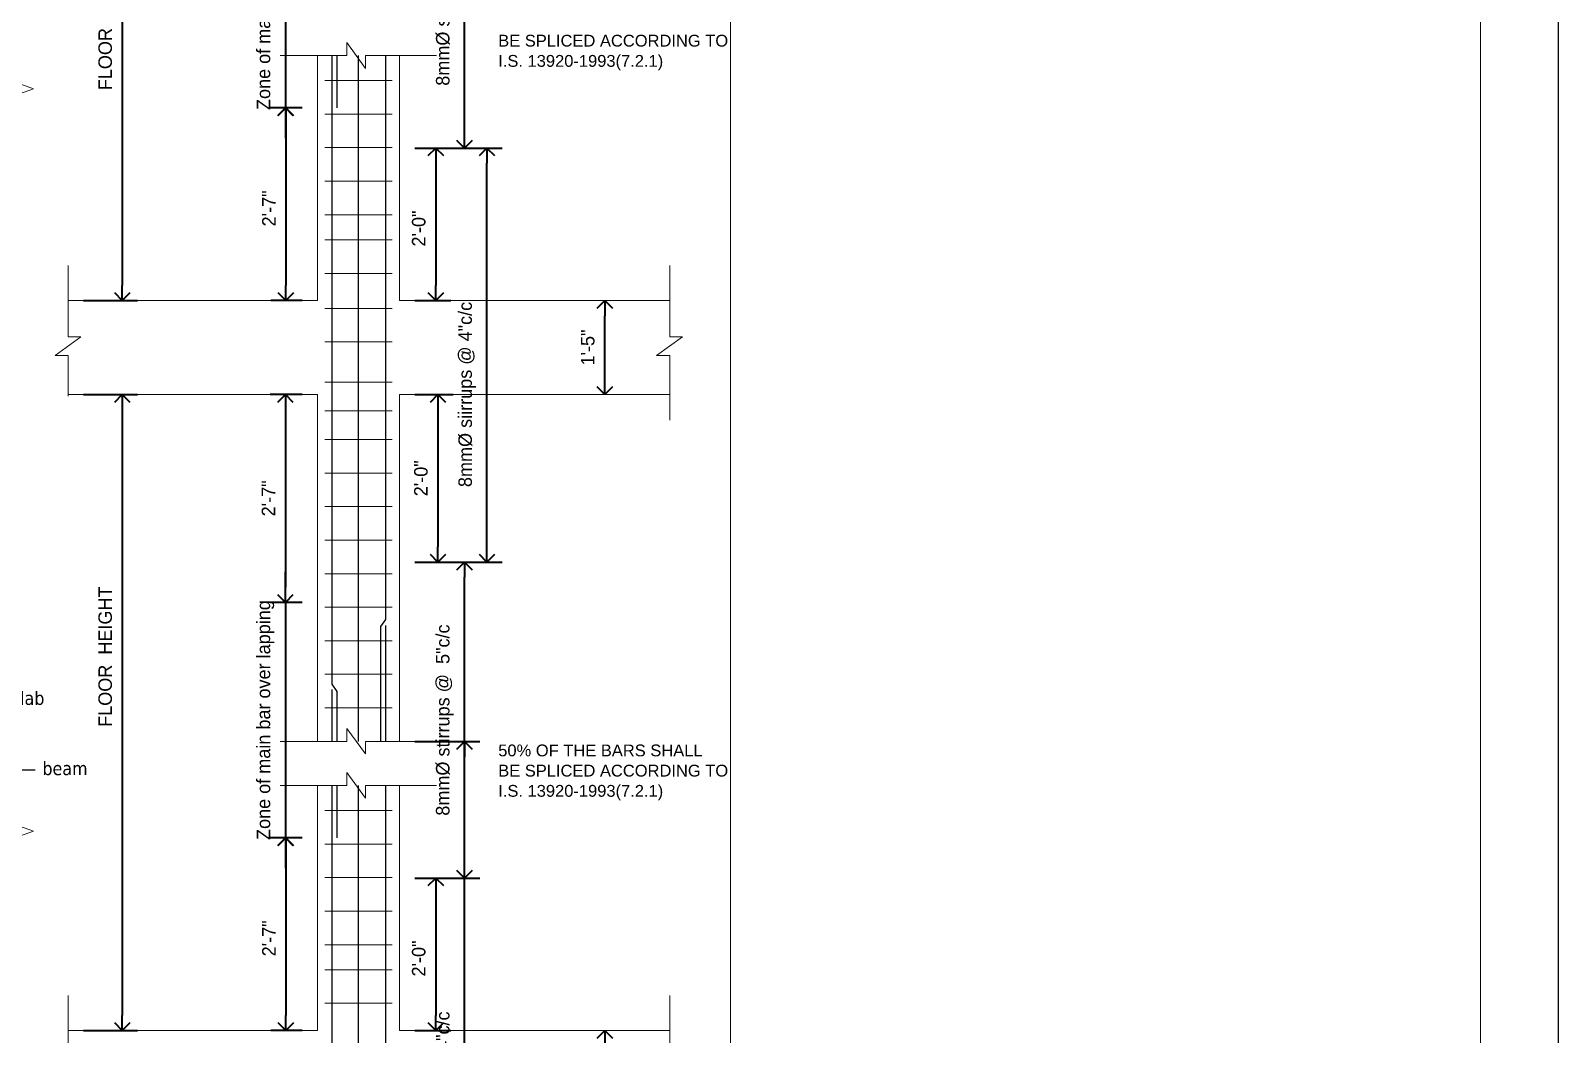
# Model space of a CAD drawing. Header units: inches. Extents: x 149715 to 156550, y -16726 to -14386.
# Drawn here: x 155644 to 156550, y -15781 to -15187 of the extents above; entities that cross this region are included whole.
import ezdxf

# ---------------------------------------------------------------- set-up
doc = ezdxf.new("R2010")
doc.units = ezdxf.units.IN
doc.header["$LTSCALE"] = 0.5
doc.header["$MEASUREMENT"] = 0
doc.header["$PDMODE"] = 66
doc.linetypes.add('HIDDEN', pattern=[0.375, 0.25, -0.125])
for name, color, linetype, lineweight in [('colfill', 21, 'Continuous', 0), ('DIM', 4, 'Continuous', 5), ('ELE1', 3, 'Continuous', 9), ('hatch', 9, 'Continuous', 5), ('STIRRUPS', 14, 'Continuous', 18), ('TEXT', 220, 'Continuous', 9), ('texts', 152, 'Continuous', 35), ('TRENCH', 1, 'Continuous', 35), ('wall', 1, 'Continuous', 40)]:
    doc.layers.add(name, color=color, linetype=linetype, lineweight=lineweight)
doc.layers.add('OUTLINE', color=116, linetype='Continuous')
doc.layers.add('REBARS', color=5, linetype='Continuous')
doc.styles.add('Labels', font='arial.ttf', dxfattribs={"height": 8})
doc.styles.add('PRABIN', font='BKANT.TTF', dxfattribs={"height": 8})
doc.styles.add('TAHOMA', font='tahoma.ttf', dxfattribs={"height": 9})
doc.styles.add('Text', font='GOTHIC.TTF', dxfattribs={"height": 6})
doc.styles.add('times new roman', font='times.ttf', dxfattribs={"height": 9})
doc.dimstyles.new('ARROW', dxfattribs={"dimscale": 96, "dimtxt": 9, "dimasz": 0.125, "dimexe": 0.078125, "dimexo": 0.09375, "dimgap": 0.03125, "dimtad": 1, "dimdec": 0, "dimzin": 3, "dimdsep": 46, "dimlunit": 4, "dimtxsty": 'TAHOMA', "dimcen": 0.09375, "dimclrd": 256, "dimclre": 256, "dimclrt": 256, "dimadec": 0, "dimazin": 0, "dimtfac": 1, "dimtdec": 0, "dimtmove": 0, "dimatfit": 3, "dimfxl": 1, "dimfrac": 2, "dimtolj": 1, "dimtzin": 0, "dimarcsym": 0})
doc.dimstyles.new("Copy of S-2'", dxfattribs={"dimscale": 96, "dimtxt": 9, "dimasz": 0.09375, "dimexe": 0.09375, "dimexo": 0.09375, "dimgap": 0.0625, "dimtad": 1, "dimdec": 0, "dimlfac": 0.25, "dimzin": 3, "dimdsep": 46, "dimlunit": 3, "dimtxsty": 'PRABIN', "dimblk": 'OPEN90', "dimcen": 0.09375, "dimdle": 0.09375, "dimclrd": 256, "dimclre": 34, "dimclrt": 256, "dimadec": 0, "dimazin": 1, "dimtfac": 1, "dimtdec": 0, "dimtix": 1, "dimtmove": 0, "dimatfit": 3, "dimldrblk": 'DOTSMALL', "dimfxl": 1, "dimtolj": 1, "dimtzin": 1, "dimarcsym": 0})
doc.dimstyles.new("gan2'", dxfattribs={"dimscale": 96, "dimtxt": 0.09375, "dimasz": 0.012, "dimexe": 0.09375, "dimexo": 0.15625, "dimgap": 0.03, "dimtad": 1, "dimdec": 1, "dimlfac": 0.25, "dimzin": 3, "dimdsep": 46, "dimlunit": 4, "dimtxsty": 'times new roman', "dimblk": 'gg', "dimcen": 0.09375, "dimdle": 0.09375, "dimse1": 1, "dimse2": 1, "dimclre": 34, "dimadec": 0, "dimazin": 0, "dimtfac": 1, "dimtdec": 1, "dimtix": 1, "dimtmove": 0, "dimatfit": 3, "dimfxl": 1, "dimfrac": 2, "dimtolj": 1, "dimtzin": 1, "dimarcsym": 0})

# ---------------------------------------------------------------- blocks, each defined once
blk = doc.blocks.new('_Open90')
at = {"color": 0, "linetype": 'ByBlock', "lineweight": -2}
for p, q in [((0, 0), (-1, 0)), ((-0.5, 0.5), (0, 0)), ((0, 0), (-0.5, -0.5))]:
    blk.add_line(p, q, dxfattribs=at)
blk = doc.blocks.new('*D424')
at = {"layer": 'Defpoints', "color": 0, "ltscale": 0.5, "transparency": 16777216}
for p in [(98594.06, -10872.43), (98594.06, -10872.43), (98594.06, -10928.07)]:
    blk.add_point(p, dxfattribs=at)
at = {"layer": 'DIM', "lineweight": -2, "ltscale": 0.5, "transparency": 16777216}
blk.add_line((98594.06, -10919.07), (98594.06, -10881.43), dxfattribs=at)
at = {"layer": 'DIM', "lineweight": -2, "ltscale": 0.5, "transparency": 16777216, "xscale": 9, "yscale": 9, "zscale": 9}
for p, rotation in [((98594.06, -10872.43), 90), ((98594.06, -10928.07), 270)]:
    blk.add_blockref('_Open90', p, dxfattribs=dict(at, rotation=rotation))
at = {"layer": 'DIM', "ltscale": 0.5, "transparency": 16777216, "insert": (98583.99, -10900.25), "char_height": 8, "attachment_point": 5, "rotation": 90, "style": 'PRABIN'}
blk.add_mtext('\\A1;1\'-5"', dxfattribs=at)
blk = doc.blocks.new('_DOTSMALL')
at = {"color": 0, "linetype": 'ByBlock', "const_width": 0.5}
blk.add_lwpolyline([(-0.0625, 0, 1), (0.0625, 0, 1)], format="xyb", close=True, dxfattribs=at)
blk = doc.blocks.new('*D425')
at = {"layer": 'Defpoints', "color": 0, "transparency": 16777216}
for p in [(98423.67, -10758.2), (98404.9, -10872.43), (98423.67, -10872.43)]:
    blk.add_point(p, dxfattribs=at)
at = {"layer": 'DIM', "color": 34, "lineweight": -2, "transparency": 16777216}
for p, q in [((98414.67, -10758.2), (98395.9, -10758.2)), ((98414.67, -10872.43), (98395.9, -10872.43))]:
    blk.add_line(p, q, dxfattribs=at)
at = {"layer": 'DIM', "lineweight": -2, "transparency": 16777216}
blk.add_line((98404.9, -10767.2), (98404.9, -10863.43), dxfattribs=at)
at = {"layer": 'DIM', "lineweight": -2, "transparency": 16777216, "xscale": 9, "yscale": 9, "zscale": 9}
for p, rotation in [((98404.9, -10758.2), 90), ((98404.9, -10872.43), 270)]:
    blk.add_blockref('_Open90', p, dxfattribs=dict(at, rotation=rotation))
at = {"layer": 'DIM', "transparency": 16777216, "insert": (98394.85, -10817.81), "char_height": 8, "attachment_point": 5, "rotation": 90, "style": 'PRABIN'}
blk.add_mtext('\\A1;2\'-7"', dxfattribs=at)
blk = doc.blocks.new('*D426')
at = {"layer": 'Defpoints', "color": 0, "transparency": 16777216}
for p in [(98472.36, -10782.04), (98472.36, -10872.43), (98493.82, -10872.43)]:
    blk.add_point(p, dxfattribs=at)
at = {"layer": 'DIM', "color": 34, "lineweight": -2, "transparency": 16777216}
for p, q in [((98481.36, -10782.04), (98502.82, -10782.04)), ((98481.36, -10872.43), (98502.82, -10872.43))]:
    blk.add_line(p, q, dxfattribs=at)
at = {"layer": 'DIM', "lineweight": -2, "transparency": 16777216}
blk.add_line((98493.82, -10791.04), (98493.82, -10863.43), dxfattribs=at)
at = {"layer": 'DIM', "lineweight": -2, "transparency": 16777216, "xscale": 9, "yscale": 9, "zscale": 9}
for p, rotation in [((98493.82, -10782.04), 90), ((98493.82, -10872.43), 270)]:
    blk.add_blockref('_Open90', p, dxfattribs=dict(at, rotation=rotation))
at = {"layer": 'DIM', "transparency": 16777216, "insert": (98483.72, -10829.74), "char_height": 8, "attachment_point": 5, "rotation": 90, "style": 'PRABIN'}
blk.add_mtext('\\A1;2\'-0"', dxfattribs=at)
blk = doc.blocks.new('*D432')
at = {"layer": 'Defpoints', "color": 0, "transparency": 16777216}
for p in [(98423.67, -10618.66), (98404.61, -10758.2), (98423.67, -10758.2)]:
    blk.add_point(p, dxfattribs=at)
at = {"layer": 'DIM', "lineweight": -2, "transparency": 16777216}
for p, q in [((98404.61, -10609.66), (98404.61, -10600.66)), ((98404.61, -10618.66), (98404.61, -10758.2)), ((98404.61, -10767.2), (98404.61, -10776.2))]:
    blk.add_line(p, q, dxfattribs=at)
at = {"layer": 'DIM', "color": 34, "lineweight": -2, "transparency": 16777216}
for p, q in [((98414.67, -10618.66), (98395.61, -10618.66)), ((98414.67, -10758.2), (98395.61, -10758.2))]:
    blk.add_line(p, q, dxfattribs=at)
at = {"layer": 'DIM', "lineweight": -2, "transparency": 16777216, "xscale": 9, "yscale": 9, "zscale": 9}
for p, rotation in [((98404.61, -10618.66), 270), ((98404.61, -10758.2), 90)]:
    blk.add_blockref('_Open90', p, dxfattribs=dict(at, rotation=rotation))
at = {"layer": 'DIM', "transparency": 16777216, "insert": (98392.81, -10688.43), "char_height": 8, "attachment_point": 5, "rotation": 90, "style": 'PRABIN'}
blk.add_mtext('\\A1;Zone of main bar over lapping', dxfattribs=at)
blk = doc.blocks.new('*D433')
at = {"layer": 'Defpoints', "color": 0, "transparency": 16777216}
for p in [(98472.36, -10594.82), (98510.86, -10594.82), (98472.36, -10782.04)]:
    blk.add_point(p, dxfattribs=at)
at = {"layer": 'DIM', "color": 34, "lineweight": -2, "transparency": 16777216}
for p, q in [((98481.36, -10594.82), (98519.86, -10594.82)), ((98481.36, -10782.04), (98519.86, -10782.04))]:
    blk.add_line(p, q, dxfattribs=at)
at = {"layer": 'DIM', "lineweight": -2, "transparency": 16777216}
blk.add_line((98510.86, -10773.04), (98510.86, -10603.82), dxfattribs=at)
at = {"layer": 'DIM', "lineweight": -2, "transparency": 16777216, "xscale": 9, "yscale": 9, "zscale": 9}
for p, rotation in [((98510.86, -10594.82), 90), ((98510.86, -10782.04), 270)]:
    blk.add_blockref('_Open90', p, dxfattribs=dict(at, rotation=rotation))
at = {"layer": 'DIM', "transparency": 16777216, "insert": (98499.13, -10688.43), "char_height": 8, "attachment_point": 5, "rotation": 90, "style": 'PRABIN'}
blk.add_mtext('\\A1;8mm%%C stirrups @  5"c/c', dxfattribs=at)
blk = doc.blocks.new('*D434')
at = {"layer": 'Defpoints', "color": 0, "transparency": 16777216}
for p in [(98423.67, -10495.46), (98404.61, -10618.66), (98423.67, -10618.66)]:
    blk.add_point(p, dxfattribs=at)
at = {"layer": 'DIM', "color": 34, "lineweight": -2, "transparency": 16777216}
for p, q in [((98414.67, -10495.46), (98395.61, -10495.46)), ((98414.67, -10618.66), (98395.61, -10618.66))]:
    blk.add_line(p, q, dxfattribs=at)
at = {"layer": 'DIM', "lineweight": -2, "transparency": 16777216}
blk.add_line((98404.61, -10504.46), (98404.61, -10609.66), dxfattribs=at)
at = {"layer": 'DIM', "lineweight": -2, "transparency": 16777216, "xscale": 9, "yscale": 9, "zscale": 9}
for p, rotation in [((98404.61, -10495.46), 90), ((98404.61, -10618.66), 270)]:
    blk.add_blockref('_Open90', p, dxfattribs=dict(at, rotation=rotation))
at = {"layer": 'DIM', "transparency": 16777216, "insert": (98394.57, -10557.06), "char_height": 8, "attachment_point": 5, "rotation": 90, "style": 'PRABIN'}
blk.add_mtext('\\A1;2\'-7"', dxfattribs=at)
blk = doc.blocks.new('*D435')
at = {"layer": 'Defpoints', "color": 0, "transparency": 16777216}
for p in [(98472.36, -10495.46), (98472.36, -10594.82), (98495.12, -10594.82)]:
    blk.add_point(p, dxfattribs=at)
at = {"layer": 'DIM', "color": 34, "lineweight": -2, "transparency": 16777216}
for p, q in [((98481.36, -10495.46), (98504.12, -10495.46)), ((98481.36, -10594.82), (98504.12, -10594.82))]:
    blk.add_line(p, q, dxfattribs=at)
at = {"layer": 'DIM', "lineweight": -2, "transparency": 16777216}
blk.add_line((98495.12, -10504.46), (98495.12, -10585.82), dxfattribs=at)
at = {"layer": 'DIM', "lineweight": -2, "transparency": 16777216, "xscale": 9, "yscale": 9, "zscale": 9}
for p, rotation in [((98495.12, -10495.46), 90), ((98495.12, -10594.82), 270)]:
    blk.add_blockref('_Open90', p, dxfattribs=dict(at, rotation=rotation))
at = {"layer": 'DIM', "transparency": 16777216, "insert": (98485.02, -10545.14), "char_height": 8, "attachment_point": 5, "rotation": 90, "style": 'PRABIN'}
blk.add_mtext('\\A1;2\'-0"', dxfattribs=at)
blk = doc.blocks.new('*D437')
at = {"layer": 'Defpoints', "color": 0, "transparency": 16777216}
for p in [(98275.84, -10495.46), (98275.84, -10872.43), (98307.89, -10872.43)]:
    blk.add_point(p, dxfattribs=at)
at = {"layer": 'DIM', "color": 34, "lineweight": -2, "transparency": 16777216}
for p, q in [((98284.84, -10495.46), (98316.89, -10495.46)), ((98284.84, -10872.43), (98316.89, -10872.43))]:
    blk.add_line(p, q, dxfattribs=at)
at = {"layer": 'DIM', "lineweight": -2, "transparency": 16777216}
blk.add_line((98307.89, -10504.46), (98307.89, -10863.43), dxfattribs=at)
at = {"layer": 'DIM', "lineweight": -2, "transparency": 16777216, "xscale": 9, "yscale": 9, "zscale": 9}
for p, rotation in [((98307.89, -10495.46), 90), ((98307.89, -10872.43), 270)]:
    blk.add_blockref('_Open90', p, dxfattribs=dict(at, rotation=rotation))
at = {"layer": 'DIM', "transparency": 16777216, "insert": (98297.78, -10650.85), "char_height": 8, "attachment_point": 5, "rotation": 90, "style": 'PRABIN'}
blk.add_mtext('\\A1;FLOOR  HEIGHT', dxfattribs=at)
blk = doc.blocks.new('*D438')
at = {"layer": 'Defpoints', "color": 0, "transparency": 16777216}
for p in [(98472.36, -10701.21), (98510.86, -10701.21), (98472.36, -11134.62)]:
    blk.add_point(p, dxfattribs=at)
at = {"layer": 'DIM', "color": 34, "lineweight": -2, "transparency": 16777216}
for p, q in [((98481.36, -10701.21), (98519.86, -10701.21)), ((98481.36, -11134.62), (98519.86, -11134.62))]:
    blk.add_line(p, q, dxfattribs=at)
at = {"layer": 'DIM', "lineweight": -2, "transparency": 16777216}
blk.add_line((98510.86, -11125.62), (98510.86, -10710.21), dxfattribs=at)
at = {"layer": 'DIM', "lineweight": -2, "transparency": 16777216, "xscale": 9, "yscale": 9, "zscale": 9}
for p, rotation in [((98510.86, -10701.21), 90), ((98510.86, -11134.62), 270)]:
    blk.add_blockref('_Open90', p, dxfattribs=dict(at, rotation=rotation))
at = {"layer": 'DIM', "transparency": 16777216, "insert": (98499.13, -10916.01), "char_height": 8, "attachment_point": 5, "rotation": 90, "style": 'PRABIN'}
blk.add_mtext('\\A1;8mm%%C siirrups @ 4"c/c', dxfattribs=at)
blk = doc.blocks.new('*D444')
at = {"layer": 'Defpoints', "color": 0, "ltscale": 0.5, "transparency": 16777216}
for p in [(98594.06, -10439.82), (98594.06, -10439.82), (98594.06, -10495.46)]:
    blk.add_point(p, dxfattribs=at)
at = {"layer": 'DIM', "lineweight": -2, "ltscale": 0.5, "transparency": 16777216}
blk.add_line((98594.06, -10486.46), (98594.06, -10448.82), dxfattribs=at)
at = {"layer": 'DIM', "lineweight": -2, "ltscale": 0.5, "transparency": 16777216, "xscale": 9, "yscale": 9, "zscale": 9}
for p, rotation in [((98594.06, -10439.82), 90), ((98594.06, -10495.46), 270)]:
    blk.add_blockref('_Open90', p, dxfattribs=dict(at, rotation=rotation))
at = {"layer": 'DIM', "ltscale": 0.5, "transparency": 16777216, "insert": (98583.99, -10467.64), "char_height": 8, "attachment_point": 5, "rotation": 90, "style": 'PRABIN'}
blk.add_mtext('\\A1;1\'-5"', dxfattribs=at)
blk = doc.blocks.new('*D445')
at = {"layer": 'Defpoints', "color": 0, "transparency": 16777216}
for p in [(98423.67, -10325.58), (98404.9, -10439.82), (98423.67, -10439.82)]:
    blk.add_point(p, dxfattribs=at)
at = {"layer": 'DIM', "color": 34, "lineweight": -2, "transparency": 16777216}
for p, q in [((98414.67, -10325.58), (98395.9, -10325.58)), ((98414.67, -10439.82), (98395.9, -10439.82))]:
    blk.add_line(p, q, dxfattribs=at)
at = {"layer": 'DIM', "lineweight": -2, "transparency": 16777216}
blk.add_line((98404.9, -10334.58), (98404.9, -10430.82), dxfattribs=at)
at = {"layer": 'DIM', "lineweight": -2, "transparency": 16777216, "xscale": 9, "yscale": 9, "zscale": 9}
for p, rotation in [((98404.9, -10325.58), 90), ((98404.9, -10439.82), 270)]:
    blk.add_blockref('_Open90', p, dxfattribs=dict(at, rotation=rotation))
at = {"layer": 'DIM', "transparency": 16777216, "insert": (98394.85, -10385.2), "char_height": 8, "attachment_point": 5, "rotation": 90, "style": 'PRABIN'}
blk.add_mtext('\\A1;2\'-7"', dxfattribs=at)
blk = doc.blocks.new('*D446')
at = {"layer": 'Defpoints', "color": 0, "transparency": 16777216}
for p in [(98423.67, -10186.05), (98404.61, -10325.58), (98423.67, -10325.58)]:
    blk.add_point(p, dxfattribs=at)
at = {"layer": 'DIM', "lineweight": -2, "transparency": 16777216}
for p, q in [((98404.61, -10177.05), (98404.61, -10168.05)), ((98404.61, -10186.05), (98404.61, -10325.58)), ((98404.61, -10334.58), (98404.61, -10343.58))]:
    blk.add_line(p, q, dxfattribs=at)
at = {"layer": 'DIM', "color": 34, "lineweight": -2, "transparency": 16777216}
for p, q in [((98414.67, -10186.05), (98395.61, -10186.05)), ((98414.67, -10325.58), (98395.61, -10325.58))]:
    blk.add_line(p, q, dxfattribs=at)
at = {"layer": 'DIM', "lineweight": -2, "transparency": 16777216, "xscale": 9, "yscale": 9, "zscale": 9}
for p, rotation in [((98404.61, -10186.05), 270), ((98404.61, -10325.58), 90)]:
    blk.add_blockref('_Open90', p, dxfattribs=dict(at, rotation=rotation))
at = {"layer": 'DIM', "transparency": 16777216, "insert": (98392.81, -10255.82), "char_height": 8, "attachment_point": 5, "rotation": 90, "style": 'PRABIN'}
blk.add_mtext('\\A1;Zone of main bar over lapping', dxfattribs=at)
blk = doc.blocks.new('*D447')
at = {"layer": 'Defpoints', "color": 0, "transparency": 16777216}
for p in [(98472.36, -10349.43), (98472.36, -10439.82), (98493.82, -10439.82)]:
    blk.add_point(p, dxfattribs=at)
at = {"layer": 'DIM', "color": 34, "lineweight": -2, "transparency": 16777216}
for p, q in [((98481.36, -10349.43), (98502.82, -10349.43)), ((98481.36, -10439.82), (98502.82, -10439.82))]:
    blk.add_line(p, q, dxfattribs=at)
at = {"layer": 'DIM', "lineweight": -2, "transparency": 16777216}
blk.add_line((98493.82, -10358.43), (98493.82, -10430.82), dxfattribs=at)
at = {"layer": 'DIM', "lineweight": -2, "transparency": 16777216, "xscale": 9, "yscale": 9, "zscale": 9}
for p, rotation in [((98493.82, -10349.43), 90), ((98493.82, -10439.82), 270)]:
    blk.add_blockref('_Open90', p, dxfattribs=dict(at, rotation=rotation))
at = {"layer": 'DIM', "transparency": 16777216, "insert": (98483.72, -10397.12), "char_height": 8, "attachment_point": 5, "rotation": 90, "style": 'PRABIN'}
blk.add_mtext('\\A1;2\'-0"', dxfattribs=at)
blk = doc.blocks.new('*D448')
at = {"layer": 'Defpoints', "color": 0, "transparency": 16777216}
for p in [(98472.36, -10162.2), (98510.86, -10162.2), (98472.36, -10349.43)]:
    blk.add_point(p, dxfattribs=at)
at = {"layer": 'DIM', "color": 34, "lineweight": -2, "transparency": 16777216}
for p, q in [((98481.36, -10162.2), (98519.86, -10162.2)), ((98481.36, -10349.43), (98519.86, -10349.43))]:
    blk.add_line(p, q, dxfattribs=at)
at = {"layer": 'DIM', "lineweight": -2, "transparency": 16777216}
blk.add_line((98510.86, -10340.43), (98510.86, -10171.2), dxfattribs=at)
at = {"layer": 'DIM', "lineweight": -2, "transparency": 16777216, "xscale": 9, "yscale": 9, "zscale": 9}
for p, rotation in [((98510.86, -10162.2), 90), ((98510.86, -10349.43), 270)]:
    blk.add_blockref('_Open90', p, dxfattribs=dict(at, rotation=rotation))
at = {"layer": 'DIM', "transparency": 16777216, "insert": (98499.13, -10255.82), "char_height": 8, "attachment_point": 5, "rotation": 90, "style": 'PRABIN'}
blk.add_mtext('\\A1;8mm%%C stirrups @  5"c/c', dxfattribs=at)
blk = doc.blocks.new('*D451')
at = {"layer": 'Defpoints', "color": 0, "transparency": 16777216}
for p in [(98275.84, -10062.84), (98275.84, -10439.82), (98307.89, -10439.82)]:
    blk.add_point(p, dxfattribs=at)
at = {"layer": 'DIM', "color": 34, "lineweight": -2, "transparency": 16777216}
for p, q in [((98284.84, -10062.84), (98316.89, -10062.84)), ((98284.84, -10439.82), (98316.89, -10439.82))]:
    blk.add_line(p, q, dxfattribs=at)
at = {"layer": 'DIM', "lineweight": -2, "transparency": 16777216}
blk.add_line((98307.89, -10071.84), (98307.89, -10430.82), dxfattribs=at)
at = {"layer": 'DIM', "lineweight": -2, "transparency": 16777216, "xscale": 9, "yscale": 9, "zscale": 9}
for p, rotation in [((98307.89, -10062.84), 90), ((98307.89, -10439.82), 270)]:
    blk.add_blockref('_Open90', p, dxfattribs=dict(at, rotation=rotation))
at = {"layer": 'DIM', "transparency": 16777216, "insert": (98297.78, -10273.53), "char_height": 8, "attachment_point": 5, "rotation": 90, "style": 'PRABIN'}
blk.add_mtext('\\A1;FLOOR  HEIGHT', dxfattribs=at)
blk = doc.blocks.new('*D452')
at = {"layer": 'Defpoints', "color": 0, "transparency": 16777216}
for p in [(98481.36, -10349.43), (98524.15, -10349.43), (98504.12, -10594.82)]:
    blk.add_point(p, dxfattribs=at)
at = {"layer": 'DIM', "color": 34, "lineweight": -2, "transparency": 16777216}
for p, q in [((98490.36, -10349.43), (98533.15, -10349.43)), ((98513.12, -10594.82), (98533.15, -10594.82))]:
    blk.add_line(p, q, dxfattribs=at)
at = {"layer": 'DIM', "lineweight": -2, "transparency": 16777216}
blk.add_line((98524.15, -10585.82), (98524.15, -10358.43), dxfattribs=at)
at = {"layer": 'DIM', "lineweight": -2, "transparency": 16777216, "xscale": 9, "yscale": 9, "zscale": 9}
for p, rotation in [((98524.15, -10349.43), 90), ((98524.15, -10594.82), 270)]:
    blk.add_blockref('_Open90', p, dxfattribs=dict(at, rotation=rotation))
at = {"layer": 'DIM', "transparency": 16777216, "insert": (98512.43, -10495.46), "char_height": 8, "attachment_point": 5, "rotation": 90, "style": 'PRABIN'}
blk.add_mtext('\\A1;8mm%%C siirrups @ 4"c/c', dxfattribs=at)
blk = doc.blocks.new('gg')
at = {"layer": 'DIM'}
for p, q in [((-4.24, -4.24), (4.24, 4.24)), ((0, 6), (0, -6))]:
    blk.add_line(p, q, dxfattribs=at)
blk = doc.blocks.new('*D68')
at = {"layer": 'Defpoints', "color": 0, "lineweight": -3, "transparency": 16777216}
for p in [(78090.58, 75599.17), (78090.58, 75527), (78128.79, 75527)]:
    blk.add_point(p, dxfattribs=at)
at = {"layer": 'DIM', "color": 0, "lineweight": -2, "transparency": 16777216}
for p, q in [((78128.79, 75600.32), (78128.79, 75601.47)), ((78128.79, 75599.17), (78128.79, 75527)), ((78128.79, 75525.85), (78128.79, 75524.7))]:
    blk.add_line(p, q, dxfattribs=at)
at = {"layer": 'DIM', "color": 0, "lineweight": -2, "transparency": 16777216, "xscale": 1.152, "yscale": 1.152, "zscale": 1.152}
for p, rotation in [((78128.79, 75599.17), 270), ((78128.79, 75527), 90)]:
    blk.add_blockref('gg', p, dxfattribs=dict(at, rotation=rotation))
at = {"layer": 'DIM', "color": 0, "transparency": 16777216, "insert": (78119.87, 75563.08), "char_height": 9, "attachment_point": 5, "rotation": 90, "style": 'times new roman'}
blk.add_mtext('\\A1;>Hc/4(2\'-2")', dxfattribs=at)
blk = doc.blocks.new('*D69')
at = {"layer": 'Defpoints', "color": 0, "lineweight": -3, "transparency": 16777216}
for p in [(78053.04, 75275.33), (78128.73, 75275.33), (78090.58, 75203.17)]:
    blk.add_point(p, dxfattribs=at)
at = {"layer": 'DIM', "color": 0, "lineweight": -2, "transparency": 16777216}
for p, q in [((78128.73, 75276.48), (78128.73, 75277.64)), ((78128.73, 75203.17), (78128.73, 75275.33)), ((78128.73, 75202.01), (78128.73, 75200.86))]:
    blk.add_line(p, q, dxfattribs=at)
at = {"layer": 'DIM', "color": 0, "lineweight": -2, "transparency": 16777216, "xscale": 1.152, "yscale": 1.152, "zscale": 1.152}
for p, rotation in [((78128.73, 75275.33), 270), ((78128.73, 75203.17), 90)]:
    blk.add_blockref('gg', p, dxfattribs=dict(at, rotation=rotation))
at = {"layer": 'DIM', "color": 0, "transparency": 16777216, "insert": (78119.82, 75239.25), "char_height": 9, "attachment_point": 5, "rotation": 90, "style": 'times new roman'}
blk.add_mtext('\\A1;>Hc/4(2\'-2")', dxfattribs=at)
blk = doc.blocks.new('*D70')
at = {"layer": 'Defpoints', "color": 0, "lineweight": -3, "transparency": 16777216}
for p in [(78128.79, 75527), (78128.79, 75527), (78053.04, 75275.33)]:
    blk.add_point(p, dxfattribs=at)
at = {"layer": 'DIM', "color": 0, "lineweight": -2, "transparency": 16777216}
blk.add_line((78128.79, 75276.48), (78128.79, 75525.85), dxfattribs=at)
at = {"layer": 'DIM', "color": 0, "lineweight": -2, "transparency": 16777216, "xscale": 1.152, "yscale": 1.152, "zscale": 1.152}
for p, rotation in [((78128.79, 75527), 90), ((78128.79, 75275.33), 270)]:
    blk.add_blockref('gg', p, dxfattribs=dict(at, rotation=rotation))
at = {"layer": 'DIM', "color": 0, "transparency": 16777216, "insert": (78119.87, 75401.17), "char_height": 9, "attachment_point": 5, "rotation": 90, "style": 'times new roman'}
blk.add_mtext('\\A1;<Hc/2(4\'-4")', dxfattribs=at)
blk = doc.blocks.new('*D71')
at = {"layer": 'Defpoints', "color": 0, "lineweight": -3, "transparency": 16777216}
for p in [(78156.98, 75527), (78156.98, 75527), (78081.24, 75275.33)]:
    blk.add_point(p, dxfattribs=at)
at = {"layer": 'DIM', "color": 0, "lineweight": -2, "transparency": 16777216}
for p, q in [((78156.73, 75527), (78156.9, 75527)), ((78156.98, 75275.46), (78156.98, 75526.88)), ((78081.49, 75275.33), (78157.06, 75275.33))]:
    blk.add_line(p, q, dxfattribs=at)
at = {"layer": 'DIM', "color": 0, "lineweight": -3, "transparency": 16777216}
for points in [[(78156.96, 75526.88), (78157, 75526.88), (78156.98, 75527)], [(78156.96, 75275.46), (78157, 75275.46), (78156.98, 75275.33)]]:
    blk.add_solid(points, dxfattribs=at)
at = {"layer": 'DIM', "color": 7, "transparency": 16777216, "insert": (78150.94, 75401.17), "char_height": 9, "attachment_point": 5, "rotation": 90, "style": 'TAHOMA'}
blk.add_mtext('\\A1;zone for splicing of column bars', dxfattribs=at)
blk = doc.blocks.new('FGDF')
at = {"layer": 'DIM'}
for p, q in [((98394.73, -10439.82), (98423.67, -10439.82)), ((98394.73, -10495.46), (98423.67, -10495.46)), ((98394.73, -10872.43), (98423.67, -10872.43))]:
    blk.add_line(p, q, dxfattribs=at)
at = {"layer": 'OUTLINE', "lineweight": 18, "ltscale": 0.1}
for p, q in [((98423.67, -10294.62), (98423.67, -10439.82)), ((98472.36, -10294.62), (98472.36, -10439.82)), ((98423.67, -10411.64), (98423.67, -10439.82)), ((98472.36, -10411.64), (98472.36, -10439.82)), ((98275.84, -10439.82), (98394.73, -10439.82)), ((98472.36, -10439.82), (98632.63, -10439.82)), ((98632.63, -10439.82), (98475.34, -10439.82)), ((98275.84, -10495.46), (98394.73, -10495.46)), ((98423.67, -10495.46), (98423.67, -10701.21)), ((98472.36, -10495.46), (98632.63, -10495.46)), ((98472.36, -10495.46), (98472.36, -10701.21)), ((98632.63, -10495.46), (98475.34, -10495.46)), ((98423.67, -10727.24), (98423.67, -10872.43)), ((98472.36, -10727.24), (98472.36, -10872.43)), ((98423.67, -10844.26), (98423.67, -10872.43)), ((98472.36, -10844.26), (98472.36, -10872.43)), ((98275.84, -10872.43), (98394.73, -10872.43)), ((98472.36, -10872.43), (98632.63, -10872.43)), ((98632.63, -10872.43), (98475.34, -10872.43))]:
    blk.add_line(p, q, dxfattribs=at)
for points in [[(98401.51, -10294.62), (98440.98, -10294.62), (98440.98, -10286.78), (98452.2, -10302.19), (98452.2, -10294.62), (98494.31, -10294.62)], [(98275.84, -10496.51), (98275.84, -10472.44), (98268, -10472.44), (98283.41, -10461.22), (98275.84, -10461.22), (98275.84, -10419.11)], [(98632.63, -10510.68), (98632.63, -10472.44), (98624.79, -10472.44), (98640.2, -10461.22), (98632.63, -10461.22), (98632.63, -10419.11)], [(98401.51, -10701.21), (98440.98, -10701.21), (98440.98, -10693.37), (98452.2, -10708.45), (98452.2, -10701.21), (98494.31, -10701.21)], [(98401.51, -10727.24), (98440.98, -10727.24), (98440.98, -10719.4), (98452.2, -10734.8), (98452.2, -10727.24), (98494.31, -10727.24)], [(98401.51, -10727.24), (98440.98, -10727.24), (98440.98, -10719.4), (98452.2, -10734.8), (98452.2, -10727.24), (98494.31, -10727.24)], [(98275.84, -10929.12), (98275.84, -10905.05), (98268, -10905.05), (98283.41, -10893.84), (98275.84, -10893.84), (98275.84, -10851.72)], [(98632.63, -10943.29), (98632.63, -10905.05), (98624.79, -10905.05), (98640.2, -10893.84), (98632.63, -10893.84), (98632.63, -10851.72)]]:
    blk.add_lwpolyline(points, dxfattribs=at)
at = {"layer": 'REBARS'}
for p, q in [((98432.12, -10294.62), (98432.12, -10439.82)), ((98435.06, -10294.62), (98435.06, -10325.58)), ((98447.99, -10439.82), (98447.99, -10294.62)), ((98463.91, -10294.62), (98463.91, -10439.82)), ((98432.12, -10439.82), (98432.12, -10667.2)), ((98447.99, -10701.21), (98447.99, -10439.82)), ((98463.91, -10439.82), (98463.91, -10628.76)), ((98463.91, -10628.76), (98460.98, -10633.03)), ((98460.98, -10633.03), (98460.98, -10701.21)), ((98463.91, -10632.28), (98463.91, -10701.21)), ((98432.12, -10667.2), (98435.06, -10671.46)), ((98432.12, -10670.29), (98432.12, -10701.21)), ((98435.06, -10671.46), (98435.06, -10701.21)), ((98432.12, -10727.24), (98432.12, -10872.43)), ((98435.06, -10727.24), (98435.06, -10758.2)), ((98447.99, -10872.43), (98447.99, -10727.24)), ((98463.91, -10727.24), (98463.91, -10872.43)), ((98432.12, -10872.43), (98432.12, -11099.81)), ((98447.99, -11133.82), (98447.99, -10872.43)), ((98463.91, -10872.43), (98463.91, -11061.38))]:
    blk.add_line(p, q, dxfattribs=at)
at = {"layer": 'STIRRUPS', "ltscale": 0.1}
for p, q in [((98428.09, -10309.44), (98467.89, -10309.44)), ((98428.09, -10329.31), (98467.89, -10329.31)), ((98428.09, -10349.18), (98467.89, -10349.18)), ((98428.09, -10369.06), (98467.89, -10369.06)), ((98428.09, -10388.93), (98467.89, -10388.93)), ((98428.09, -10388.93), (98467.89, -10388.93)), ((98428.09, -10403.8), (98467.89, -10403.8)), ((98428.09, -10423.67), (98467.89, -10423.67)), ((98428.09, -10444.41), (98467.89, -10444.41)), ((98428.09, -10444.41), (98467.89, -10444.41)), ((98428.09, -10464.28), (98467.89, -10464.28)), ((98428.09, -10488.12), (98467.89, -10488.12)), ((98428.09, -10505.07), (98467.89, -10505.07)), ((98428.09, -10522.2), (98467.89, -10522.2)), ((98428.09, -10542.07), (98467.89, -10542.07)), ((98428.09, -10561.94), (98467.89, -10561.94)), ((98428.09, -10581.81), (98467.89, -10581.81)), ((98428.09, -10601.69), (98467.89, -10601.69)), ((98428.09, -10601.69), (98467.89, -10601.69)), ((98428.09, -10621.56), (98467.89, -10621.56)), ((98428.09, -10641.43), (98467.89, -10641.43)), ((98428.09, -10661.3), (98467.89, -10661.3)), ((98428.09, -10681.17), (98467.89, -10681.17)), ((98428.09, -10742.05), (98467.89, -10742.05)), ((98428.09, -10761.93), (98467.89, -10761.93)), ((98428.09, -10781.8), (98467.89, -10781.8)), ((98428.09, -10801.67), (98467.89, -10801.67)), ((98428.09, -10821.54), (98467.89, -10821.54)), ((98428.09, -10821.54), (98467.89, -10821.54)), ((98428.09, -10836.41), (98467.89, -10836.41)), ((98428.09, -10856.29), (98467.89, -10856.29))]:
    blk.add_line(p, q, dxfattribs=at)
at = {"layer": 'texts', "color": 254, "ltscale": 0.1, "style": 'Labels'}
for s, p in [('BE SPLICED ACCORDING TO', (98530.85, -10289.28)), ('I.S. 13920-1993(7.2.1)', (98530.85, -10301.26)), ('50% OF THE BARS SHALL ', (98530.85, -10709.92)), ('BE SPLICED ACCORDING TO', (98530.85, -10721.9)), ('BE SPLICED ACCORDING TO', (98530.85, -10721.9)), ('I.S. 13920-1993(7.2.1)', (98530.85, -10733.87))]:
    blk.add_text(s, height=7, dxfattribs=at).set_placement(p)
at = {"layer": 'DIM'}
for base, p1, p2, text, picture, middle in [((98307.89, -10439.82), (98275.84, -10062.84), (98275.84, -10439.82), 'FLOOR  HEIGHT', '*D451', (98307.89, -10273.53)), ((98404.9, -10439.82), (98423.67, -10325.58), (98423.67, -10439.82), '2\'-7"', '*D445', (98404.9, -10385.2)), ((98493.82, -10439.82), (98472.36, -10349.43), (98472.36, -10439.82), '2\'-0"', '*D447', (98493.82, -10397.12)), ((98524.15, -10349.43), (98504.12, -10594.82), (98481.36, -10349.43), '8mm%%C siirrups @ 4"c/c', '*D452', (98524.15, -10495.46)), ((98307.89, -10872.43), (98275.84, -10495.46), (98275.84, -10872.43), 'FLOOR  HEIGHT', '*D437', (98307.89, -10650.85)), ((98510.86, -10701.21), (98472.36, -11134.62), (98472.36, -10701.21), '8mm%%C siirrups @ 4"c/c', '*D438', (98510.86, -10916.01)), ((98404.9, -10872.43), (98423.67, -10758.2), (98423.67, -10872.43), '2\'-7"', '*D425', (98404.9, -10817.81)), ((98493.82, -10872.43), (98472.36, -10782.04), (98472.36, -10872.43), '2\'-0"', '*D426', (98493.82, -10829.74))]:
    dim = blk.add_linear_dim(base=base, p1=p1, p2=p2, angle=90, text=text, dimstyle="Copy of S-2'", dxfattribs=at)
    dim.commit()
    dim.dimension.update_dxf_attribs({"geometry": picture, "text_midpoint": middle, "dimtype": 128})
for base, p1, p2, picture, middle in [((98510.86, -10162.2), (98472.36, -10349.43), (98472.36, -10162.2), '*D448', (98499.13, -10255.82)), ((98510.86, -10594.82), (98472.36, -10782.04), (98472.36, -10594.82), '*D433', (98499.13, -10688.43))]:
    dim = blk.add_linear_dim(base=base, p1=p1, p2=p2, angle=90, text='8mm%%C stirrups @  5"c/c', dimstyle="Copy of S-2'", override={"dimtmove": 1}, dxfattribs=at)
    dim.commit()
    dim.dimension.update_dxf_attribs({"geometry": picture, "text_midpoint": middle})
for base, p1, p2, text, picture, middle in [((98404.61, -10325.58), (98423.67, -10186.05), (98423.67, -10325.58), 'Zone of main bar over lapping', '*D446', (98392.81, -10255.82)), ((98404.61, -10618.66), (98423.67, -10495.46), (98423.67, -10618.66), '2\'-7"', '*D434', (98394.57, -10557.06)), ((98495.12, -10594.82), (98472.36, -10495.46), (98472.36, -10594.82), '2\'-0"', '*D435', (98485.02, -10545.14)), ((98404.61, -10758.2), (98423.67, -10618.66), (98423.67, -10758.2), 'Zone of main bar over lapping', '*D432', (98392.81, -10688.43))]:
    dim = blk.add_linear_dim(base=base, p1=p1, p2=p2, angle=90, text=text, dimstyle="Copy of S-2'", dxfattribs=at)
    dim.commit()
    dim.dimension.update_dxf_attribs({"geometry": picture, "text_midpoint": middle})
at = {"layer": 'DIM', "ltscale": 0.5}
for base, p1, p2, picture, middle in [((98594.06, -10439.82), (98594.06, -10495.46), (98594.06, -10439.82), '*D444', (98583.99, -10467.64)), ((98594.06, -10872.43), (98594.06, -10928.07), (98594.06, -10872.43), '*D424', (98583.99, -10900.25))]:
    dim = blk.add_linear_dim(base=base, p1=p1, p2=p2, angle=90, text='1\'-5"', dimstyle="Copy of S-2'", dxfattribs=at)
    dim.commit()
    dim.dimension.update_dxf_attribs({"geometry": picture, "text_midpoint": middle})
blk = doc.blocks.new('EWTDF')
at = {"layer": 'colfill'}
for p, q in [((78061.92, 75511.66), (78063.42, 75511.66)), ((78059.46, 75392.57), (78057.96, 75392.57))]:
    blk.add_line(p, q, dxfattribs=at)
at = {"layer": 'DIM', "linetype": 'HIDDEN'}
blk.add_line((78033.54, 75696.34), (77978.67, 75696.34), dxfattribs=at)
at = {"layer": 'DIM'}
for p, q in [((77997.87, 75699.78), (78011.55, 75693.1)), ((78063.12, 75594.06), (78076.8, 75587.37)), ((78135.7, 75527), (78077.35, 75527)), ((77984.9, 75350.21), (77952.72, 75306.18)), ((77952.72, 75306.18), (77990.08, 75317.74)), ((78053.04, 75275.33), (78175.01, 75275.33))]:
    blk.add_line(p, q, dxfattribs=at)
blk.add_lwpolyline([(78004.91, 75704.18), (78004.91, 75602.62, 0.414214), (78016.91, 75590.62), (78070.17, 75590.62)], format="xyb", dxfattribs=at)
blk.add_ellipse((78041.83, 75351.48), major_axis=(-1.88, 84), ratio=0.677645, start_param=1.968998, end_param=7.853982, dxfattribs=at)
at = {"layer": 'hatch', "linetype": 'Continuous'}
for points in [[(78010.5, 75751.14), (78038.65, 75751.14), (78041.65, 75742.9), (78047.65, 75759.38), (78050.65, 75751.14), (78083.16, 75751.14)], [(78194.22, 75582.29), (78194.22, 75616.19), (78202.47, 75619.19), (78185.98, 75625.19), (78194.22, 75628.19), (78194.22, 75667.43)], [(78194.22, 75138.29), (78194.22, 75176.19), (78202.47, 75179.19), (78185.98, 75185.19), (78194.22, 75188.19), (78194.22, 75211.15)], [(78010.5, 75065.32), (78038.65, 75065.32), (78041.65, 75057.07), (78047.65, 75073.56), (78050.65, 75065.32), (78083.16, 75065.32)]]:
    blk.add_lwpolyline(points, dxfattribs=at)
at = {"layer": 'STIRRUPS', "const_width": 1}
for points in [[(78066.92, 75739.22), (78024.92, 75739.22)], [(78066.92, 75723.22), (78024.92, 75723.22)], [(78066.92, 75707.22), (78024.92, 75707.22)], [(78066.92, 75691.22), (78024.92, 75691.22)], [(78066.92, 75675.22), (78024.92, 75675.22)], [(78066.92, 75659.22), (78024.92, 75659.22)], [(78066.92, 75643.22), (78024.92, 75643.22)], [(78070.17, 75648.17), (78070.17, 75602.12)], [(78086.17, 75648.17), (78086.17, 75602.12)], [(78102.17, 75648.17), (78102.17, 75602.12)], [(78118.17, 75648.17), (78118.17, 75602.12)], [(78134.17, 75648.17), (78134.17, 75602.12)], [(78150.17, 75648.17), (78150.17, 75602.12)], [(78166.17, 75648.17), (78166.17, 75602.12)], [(78182.17, 75648.17), (78182.17, 75602.12)], [(78066.92, 75627.22), (78024.92, 75627.22)], [(78066.92, 75611.22), (78024.92, 75611.22)], [(78066.92, 75611.22), (78024.92, 75611.22)], [(78066.92, 75595.22), (78024.92, 75595.22)], [(78066.92, 75579.22), (78024.92, 75579.22)], [(78066.92, 75563.22), (78024.92, 75563.22)], [(78066.92, 75547.22), (78024.92, 75547.22)], [(78066.92, 75531.22), (78024.92, 75531.22)], [(78066.92, 75515.22), (78024.92, 75515.22)], [(78066.92, 75491.22), (78024.92, 75491.22)], [(78066.92, 75467.22), (78024.92, 75467.22)], [(78066.92, 75443.22), (78024.92, 75443.22)], [(78066.92, 75419.22), (78024.92, 75419.22)], [(78066.92, 75395.22), (78024.92, 75395.22)], [(78066.92, 75371.22), (78024.92, 75371.22)], [(78066.92, 75347.22), (78024.92, 75347.22)], [(78066.92, 75323.22), (78024.92, 75323.22)], [(78066.92, 75291.22), (78024.92, 75291.22)], [(78066.92, 75275.22), (78024.92, 75275.22)], [(78066.92, 75259.22), (78024.92, 75259.22)], [(78066.92, 75243.22), (78024.92, 75243.22)], [(78066.92, 75227.22), (78024.92, 75227.22)], [(78066.92, 75211.22), (78024.92, 75211.22)], [(78070.17, 75200.17), (78070.17, 75158.12)], [(78086.17, 75200.17), (78086.17, 75158.12)], [(78102.17, 75200.17), (78102.17, 75158.12)], [(78118.17, 75200.17), (78118.17, 75158.12)], [(78134.17, 75200.17), (78134.17, 75158.12)], [(78150.17, 75200.17), (78150.17, 75158.12)], [(78166.17, 75200.17), (78166.17, 75158.12)], [(78066.92, 75195.22), (78024.92, 75195.22)], [(78066.92, 75179.22), (78024.92, 75179.22)], [(78066.92, 75163.22), (78024.92, 75163.22)], [(78066.92, 75147.22), (78024.92, 75147.22)], [(78066.92, 75131.22), (78024.92, 75131.22)], [(78066.92, 75115.22), (78024.92, 75115.22)], [(78066.92, 75099.22), (78024.92, 75099.22)], [(78066.92, 75083.22), (78024.92, 75083.22)]]:
    blk.add_lwpolyline(points, dxfattribs=at)
at = {"layer": 'TRENCH'}
for p, q in [((78021.17, 75751.14), (78021.17, 75065.32)), ((78061.17, 75751.14), (78064.17, 75751.14)), ((78070.17, 75751.14), (78070.17, 75651.17)), ((78070.17, 75651.17), (78194.22, 75651.17)), ((78194.22, 75651.17), (78073.17, 75651.17)), ((78070.17, 75599.17), (78070.17, 75203.17)), ((78070.17, 75599.17), (78194.22, 75599.17)), ((78194.22, 75599.17), (78073.17, 75599.17)), ((78070.17, 75222.11), (78194.22, 75222.11)), ((78070.17, 75203.17), (78194.22, 75203.17)), ((78070.17, 75155.17), (78194.22, 75155.17)), ((78070.17, 75155.17), (78070.17, 75065.32)), ((78070.17, 75155.17), (78194.22, 75155.17)), ((78194.22, 75155.17), (78073.17, 75155.17))]:
    blk.add_line(p, q, dxfattribs=at)
at = {"layer": 'wall', "color": 3, "lineweight": 0}
for p, q in [((78032.79, 75610.66), (78032.79, 75696.34)), ((78034.29, 75696.34), (78032.79, 75696.34)), ((78034.29, 75610.66), (78034.29, 75696.34)), ((78194.22, 75646.61), (78044.07, 75646.61)), ((78194.22, 75645.11), (78044.07, 75645.11)), ((78037.32, 75639.86), (78037.32, 75614.77)), ((78038.82, 75639.86), (78038.82, 75614.77)), ((78044.07, 75609.52), (78077.2, 75609.52)), ((78044.07, 75608.02), (78077.2, 75608.02)), ((78077.2, 75609.52), (78077.2, 75608.02)), ((78194.22, 75605.41), (78039.09, 75605.41)), ((78194.22, 75603.91), (78039.09, 75603.91)), ((78029.42, 75399.41), (78027.92, 75399.41)), ((78032.79, 75166.66), (78032.79, 75252.34)), ((78034.29, 75252.34), (78032.79, 75252.34)), ((78034.29, 75166.66), (78034.29, 75252.34)), ((78194.22, 75198.61), (78044.07, 75198.61)), ((78037.32, 75191.86), (78037.32, 75171.99)), ((78038.82, 75191.86), (78038.82, 75171.99)), ((78194.22, 75197.11), (78044.07, 75197.11)), ((78044.07, 75166.74), (78077.2, 75166.74)), ((78044.07, 75165.24), (78077.2, 75165.24)), ((78077.2, 75166.74), (78077.2, 75165.24)), ((78194.22, 75161.41), (78039.54, 75161.41)), ((78194.22, 75159.91), (78039.54, 75159.91))]:
    blk.add_line(p, q, dxfattribs=at)
for points in [[(78027.92, 75751.14), (78027.92, 75418.06), (78031.87, 75399.25), (78031.87, 75275.33)], [(78029.42, 75751.14), (78029.42, 75418.21), (78033.37, 75399.41), (78033.37, 75275.33)], [(78045.17, 75068.8), (78045.17, 75754.63)], [(78046.67, 75068.8), (78046.67, 75754.63)], [(78061.92, 75751.14), (78061.92, 75529.19), (78057.96, 75511.56), (78057.96, 75392.57)], [(78063.42, 75751.14), (78063.42, 75529.02), (78059.46, 75511.4), (78059.46, 75392.57)], [(78061.92, 75065.32), (78061.92, 75511.66)], [(78063.42, 75065.32), (78063.42, 75511.66)], [(78027.92, 75399.41), (78027.92, 75065.32)], [(78029.42, 75399.41), (78029.42, 75065.32)]]:
    blk.add_lwpolyline(points, dxfattribs=at)
for centre, radius, start, end in [((78044.07, 75639.86), 6.75, 90, 180), ((78044.07, 75639.86), 5.25, 90, 180), ((78044.07, 75614.77), 6.75, 180, 270), ((78044.07, 75614.77), 5.25, 180, 270), ((78039.54, 75610.66), 6.75, 180, 270), ((78039.54, 75610.66), 5.25, 180, 270), ((78044.07, 75191.86), 6.75, 90, 180), ((78044.07, 75191.86), 5.25, 90, 180), ((78044.07, 75171.99), 6.75, 180, 270), ((78044.07, 75171.99), 5.25, 180, 270), ((78039.54, 75166.66), 6.75, 180, 270), ((78039.54, 75166.66), 5.25, 180, 270)]:
    blk.add_arc(centre, radius, start, end, dxfattribs=at)
at = {"layer": 'DIM', "style": 'Text'}
blk.add_text('60%%C(3\'-2")', height=8, rotation=90, dxfattribs=at).set_placement((77999.71, 75631.86))
blk.add_text(' beam', height=8, dxfattribs=at).set_placement((78172.72, 75677.63))
at = {"layer": 'TEXT', "style": 'TAHOMA'}
for s, height, p in [('X', 14, (77935.94, 75297.47)), ('slab', 8, (78189.68, 75254.02)), (' beam', 8, (78204.83, 75212.39))]:
    blk.add_text(s, height=height, dxfattribs=at).set_placement(p)
at = {"layer": 'TEXT', "insert": (77986.58, 75046.56), "char_height": 14, "width": 247.7523, "attachment_point": 1, "style": 'TAHOMA'}
blk.add_mtext('{\\LL-SECTION OF COLUMN WITH LAPPING}', dxfattribs=at)
at = {"layer": 'DIM'}
for base, p1, p2, text, picture, middle in [((78128.79, 75527), (78090.58, 75599.17), (78090.58, 75527), '>Hc/4(2\'-2")', '*D68', (78119.87, 75563.08)), ((78128.79, 75527), (78053.04, 75275.33), (78128.79, 75527), '<Hc/2(4\'-4")', '*D70', (78119.87, 75401.17)), ((78128.73, 75275.33), (78090.58, 75203.17), (78053.04, 75275.33), '>Hc/4(2\'-2")', '*D69', (78119.82, 75239.25))]:
    dim = blk.add_linear_dim(base=base, p1=p1, p2=p2, angle=90, text=text, dimstyle="gan2'", dxfattribs=at)
    dim.commit()
    dim.dimension.update_dxf_attribs({"geometry": picture, "text_midpoint": middle})
dim = blk.add_linear_dim(base=(78156.98, 75527), p1=(78081.24, 75275.33), p2=(78156.98, 75527), angle=90, text='zone for splicing of column bars', dimstyle='ARROW', override={"dimscale": 1, "dimtmove": 1}, dxfattribs=at)
dim.commit()
dim.dimension.update_dxf_attribs({"geometry": '*D71', "text_midpoint": (78150.94, 75401.17)})
for points in [[(78146.69, 75648.92), (78146.69, 75682.17), (78167.27, 75682.17)], [(78166.52, 75216.85), (78166.52, 75257.11), (78187.1, 75257.11)], [(78182.87, 75168.26), (78182.87, 75215.49), (78203.45, 75215.49)]]:
    blk.add_leader(points, dimstyle='ARROW', override={"dimscale": 1, "dimgap": 0.03125, "dimtad": 0}, dxfattribs=at)

msp = doc.modelspace()

# ---------------------------------------------------------------- linework, layer by layer
at = {"layer": 'Defpoints'}
msp.add_lwpolyline([(156550.36, -14385.85), (153372.76, -14385.85), (153372.76, -16633.82), (156550.36, -16633.82)], close=True, dxfattribs=at)
at = {"layer": 'ELE1'}
msp.add_line((156059.39, -16587.5), (156059.39, -14432.17), dxfattribs=at)
msp.add_lwpolyline([(153419.07, -14432.17), (156504.04, -14432.17), (156504.04, -16587.5), (153419.07, -16587.5)], close=True, dxfattribs=at)
msp.add_lwpolyline([(153419.07, -14432.17), (156504.04, -14432.17), (156504.04, -16587.5), (153419.07, -16587.5)], close=True, dxfattribs=at)

# ---------------------------------------------------------------- block references
at = {"color": 5, "lineweight": 35}
msp.add_blockref('FGDF', (57390.75, -4906.72), dxfattribs=at)
at = {"color": 0, "lineweight": -3}
msp.add_blockref('EWTDF', (77443.46, -90840.18), dxfattribs=at)

doc.saveas('drawing.dxf')
